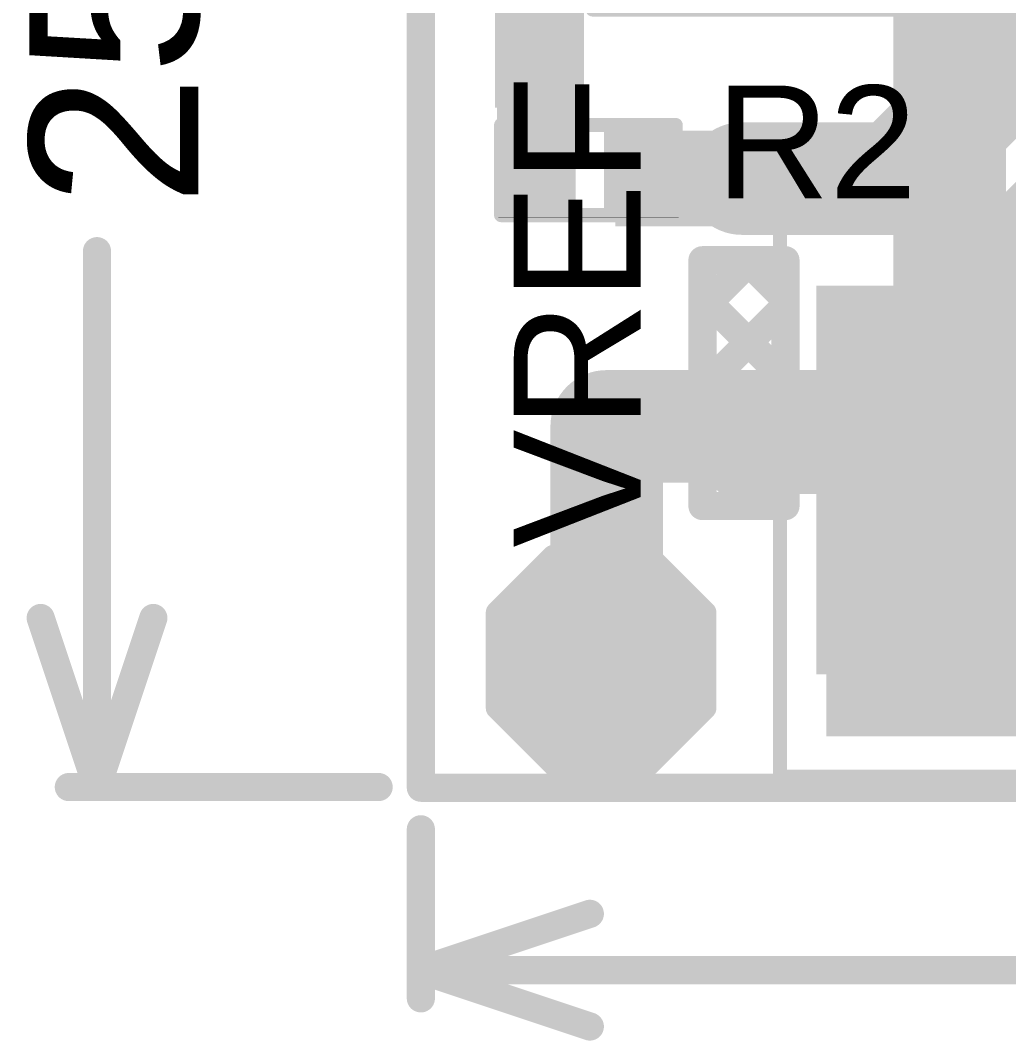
# Model space of a CAD drawing. Header units: millimetres. Extents: x -0.14 to 1.19, y -0.12 to 0.99.
# Drawn here: x -0.1422 to 0.2087, y -0.09 to 0.2721 of the extents above; entities that cross this region are included whole.
import ezdxf

# ---------------------------------------------------------------- set-up
doc = ezdxf.new("R2010")
doc.units = ezdxf.units.MM
doc.header["$MEASUREMENT"] = 0
for name, color, linetype in [('BottomLayer', 5, 'Continuous'), ('Mechanical1', 6, 'Continuous'), ('Mechanical2', 216, 'Continuous'), ('TopLayer', 1, 'Continuous'), ('TopOverlay', 2, 'Continuous'), ('TopPaste', 8, 'Continuous'), ('TopSolder', 216, 'Continuous'), ('ViaHoleLayer', 16, 'Continuous')]:
    doc.layers.add(name, color=color, linetype=linetype)
doc.styles.add('Arial', font='', dxfattribs={"height": 0.2})
doc.styles.get('Arial').set_extended_font_data('Arial')

# ---------------------------------------------------------------- blocks, each defined once
blk = doc.blocks.new('R__0402_3')
at = {"layer": 'TopLayer'}
for points in [[(-0.0275, -0.0125), (-0.0275, 0.0125), (-0.0095, 0.0125), (-0.0095, -0.0125)], [(0.0095, -0.0125), (0.0095, 0.0125), (0.0275, 0.0125), (0.0275, -0.0125)]]:
    blk.add_hatch(color=1, dxfattribs=at).paths.add_polyline_path(points)
at = {"layer": 'TopPaste'}
for points in [[(-0.0275, -0.0125), (-0.0275, 0.0125), (-0.0095, 0.0125), (-0.0095, -0.0125)], [(0.0095, -0.0125), (0.0095, 0.0125), (0.0275, 0.0125), (0.0275, -0.0125)]]:
    blk.add_hatch(color=8, dxfattribs=at).paths.add_polyline_path(points)
at = {"layer": 'TopSolder'}
for points in [[(-0.0315, -0.0165), (-0.0315, 0.0165), (-0.0055, 0.0165), (-0.0055, -0.0165)], [(0.0055, -0.0165), (0.0055, 0.0165), (0.0315, 0.0165), (0.0315, -0.0165)]]:
    blk.add_hatch(color=216, dxfattribs=at).paths.add_polyline_path(points)
at = {"layer": 'TopOverlay'}
for points, const_width in [([(-0.031, 0.016), (0.031, 0.016)], 0.005), ([(-0.031, -0.016), (-0.031, 0.016)], 0.005), ([(0.031, -0.016), (0.031, 0.016)], 0.005), ([(-0.031, -0.016), (0.031, -0.016)], 0.005), ([(-0.032, -0.017), (0.032, -0.017)], 0.000127)]:
    blk.add_lwpolyline(points, dxfattribs=dict(at, const_width=const_width))
for points, const_width in [([(-0.03225, 0.016, 1), (-0.02975, 0.016, 1)], 0.0025), ([(-0.03225, 0.016, 1), (-0.02975, 0.016, 1)], 0.0025), ([(0.02975, 0.016, 1), (0.03225, 0.016, 1)], 0.0025), ([(0.02975, 0.016, 1), (0.03225, 0.016, 1)], 0.0025), ([(-0.03225, -0.016, 1), (-0.02975, -0.016, 1)], 0.0025), ([(-0.03225, -0.016, 1), (-0.02975, -0.016, 1)], 0.0025), ([(0.02975, -0.016, 1), (0.03225, -0.016, 1)], 0.0025), ([(0.02975, -0.016, 1), (0.03225, -0.016, 1)], 0.0025), ([(-0.03203, -0.017, 1), (-0.03197, -0.017, 1)], 0.0000635), ([(0.03197, -0.017, 1), (0.03203, -0.017, 1)], 0.0000635)]:
    blk.add_lwpolyline(points, format="xyb", close=True, dxfattribs=dict(at, const_width=const_width))
blk = doc.blocks.new('TC_0522C_1_7_260G_5')
at = {"layer": 'TopLayer'}
for points in [[(-0.1378, 0.08465), (-0.09843, 0.08465), (-0.09843, 0.06102), (-0.1378, 0.06102)], [(0.09843, 0.08465), (0.1378, 0.08465), (0.1378, 0.06102), (0.09843, 0.06102)], [(-0.1378, -0.06102), (-0.09843, -0.06102), (-0.09843, -0.08465), (-0.1378, -0.08465)], [(0.09843, -0.06102), (0.1378, -0.06102), (0.1378, -0.08465), (0.09843, -0.08465)]]:
    blk.add_hatch(color=1, dxfattribs=at).paths.add_polyline_path(points)
at = {"layer": 'TopPaste'}
for points in [[(-0.1378, 0.08465), (-0.09843, 0.08465), (-0.09843, 0.06102), (-0.1378, 0.06102)], [(0.09843, 0.08465), (0.1378, 0.08465), (0.1378, 0.06102), (0.09843, 0.06102)], [(-0.1378, -0.06102), (-0.09843, -0.06102), (-0.09843, -0.08465), (-0.1378, -0.08465)], [(0.09843, -0.06102), (0.1378, -0.06102), (0.1378, -0.08465), (0.09843, -0.08465)]]:
    blk.add_hatch(color=8, dxfattribs=at).paths.add_polyline_path(points)
at = {"layer": 'TopSolder'}
for points in [[(-0.1418, 0.08865), (-0.09443, 0.08865), (-0.09443, 0.05702), (-0.1418, 0.05702)], [(0.09443, 0.08865), (0.1418, 0.08865), (0.1418, 0.05702), (0.09443, 0.05702)], [(-0.1418, -0.05702), (-0.09443, -0.05702), (-0.09443, -0.08865), (-0.1418, -0.08865)], [(0.09443, -0.05702), (0.1418, -0.05702), (0.1418, -0.08865), (0.09443, -0.08865)]]:
    blk.add_hatch(color=216, dxfattribs=at).paths.add_polyline_path(points)
at = {"layer": 'TopOverlay', "const_width": 0.005}
for points in [[(-0.074, 0.087), (-0.056, 0.105)], [(0.056, 0.105), (-0.056, 0.105)], [(0.074, 0.087), (0.056, 0.105)], [(0.107, -0.054), (0.107, 0.056)], [(-0.107, -0.054), (-0.107, 0.055)], [(-0.056, -0.105), (-0.074, -0.087)], [(0.056, -0.105), (0.074, -0.087)], [(0.056, -0.105), (-0.056, -0.105)]]:
    blk.add_lwpolyline(points, dxfattribs=at)
at = {"layer": 'TopOverlay'}
for points, const_width in [([(-0.05725, 0.105, 1), (-0.05475, 0.105, 1)], 0.0025), ([(-0.05725, 0.105, 1), (-0.05475, 0.105, 1)], 0.0025), ([(0.05475, 0.105, 1), (0.05725, 0.105, 1)], 0.0025), ([(0.05475, 0.105, 1), (0.05725, 0.105, 1)], 0.0025), ([(-0.12, 0.097, 1), (-0.13, 0.097, 1)], 0.005), ([(-0.13125, 0.097, 1), (-0.12875, 0.097, 1)], 0.0025), ([(-0.12125, 0.097, 1), (-0.11875, 0.097, 1)], 0.0025), ([(-0.07525, 0.087, 1), (-0.07275, 0.087, 1)], 0.0025), ([(0.07275, 0.087, 1), (0.07525, 0.087, 1)], 0.0025), ([(0.10575, 0.056, 1), (0.10825, 0.056, 1)], 0.0025), ([(-0.10825, 0.055, 1), (-0.10575, 0.055, 1)], 0.0025), ([(-0.10825, -0.054, 1), (-0.10575, -0.054, 1)], 0.0025), ([(0.10575, -0.054, 1), (0.10825, -0.054, 1)], 0.0025), ([(-0.07525, -0.087, 1), (-0.07275, -0.087, 1)], 0.0025), ([(0.07275, -0.087, 1), (0.07525, -0.087, 1)], 0.0025), ([(-0.05725, -0.105, 1), (-0.05475, -0.105, 1)], 0.0025), ([(-0.05725, -0.105, 1), (-0.05475, -0.105, 1)], 0.0025), ([(0.05475, -0.105, 1), (0.05725, -0.105, 1)], 0.0025), ([(0.05475, -0.105, 1), (0.05725, -0.105, 1)], 0.0025)]:
    blk.add_lwpolyline(points, format="xyb", close=True, dxfattribs=dict(at, const_width=const_width))
blk = doc.blocks.new('TEST_POINT_6')
at = {"layer": 'TopLayer'}
blk.add_hatch(color=1, dxfattribs=at).paths.add_polyline_path([(0.015, 0.03), (-0.015, 0.03), (-0.03, 0.015), (-0.03, -0.015), (-0.015, -0.03), (0.015, -0.03), (0.03, -0.015), (0.03, 0.015)])
at = {"layer": 'TopPaste'}
blk.add_hatch(color=8, dxfattribs=at).paths.add_polyline_path([(0.015, 0.03), (-0.015, 0.03), (-0.03, 0.015), (-0.03, -0.015), (-0.015, -0.03), (0.015, -0.03), (0.03, -0.015), (0.03, 0.015)])
at = {"layer": 'TopSolder'}
blk.add_hatch(color=216, dxfattribs=at).paths.add_polyline_path([(0.017, 0.034), (-0.017, 0.034), (-0.034, 0.017), (-0.034, -0.017), (-0.017, -0.034), (0.017, -0.034), (0.034, -0.017), (0.034, 0.017)])
at = {"layer": 'TopOverlay', "const_width": 0.00787}
for points in [[(-0.037, 0.017), (-0.017, 0.037)], [(-0.017, 0.037), (0.017, 0.037)], [(-0.017, 0.037), (0.017, 0.037)], [(0.017, 0.037), (0.037, 0.017)], [(-0.037, -0.017), (-0.037, 0.017)], [(0.037, -0.017), (0.037, 0.017)], [(-0.037, -0.017), (-0.017, -0.037)], [(0.017, -0.037), (0.037, -0.017)], [(-0.017, -0.037), (0.017, -0.037)], [(-0.017, -0.037), (0.017, -0.037)]]:
    blk.add_lwpolyline(points, dxfattribs=at)
at = {"layer": 'TopOverlay', "const_width": 0.00394}
for points in [[(-0.01897, 0.037, 1), (-0.01503, 0.037, 1)], [(-0.01897, 0.037, 1), (-0.01503, 0.037, 1)], [(-0.01897, 0.037, 1), (-0.01503, 0.037, 1)], [(0.01503, 0.037, 1), (0.01897, 0.037, 1)], [(0.01503, 0.037, 1), (0.01897, 0.037, 1)], [(0.01503, 0.037, 1), (0.01897, 0.037, 1)], [(-0.03897, 0.017, 1), (-0.03503, 0.017, 1)], [(-0.03897, 0.017, 1), (-0.03503, 0.017, 1)], [(0.03503, 0.017, 1), (0.03897, 0.017, 1)], [(0.03503, 0.017, 1), (0.03897, 0.017, 1)], [(-0.03897, -0.017, 1), (-0.03503, -0.017, 1)], [(-0.03897, -0.017, 1), (-0.03503, -0.017, 1)], [(0.03503, -0.017, 1), (0.03897, -0.017, 1)], [(0.03503, -0.017, 1), (0.03897, -0.017, 1)], [(-0.01897, -0.037, 1), (-0.01503, -0.037, 1)], [(-0.01897, -0.037, 1), (-0.01503, -0.037, 1)], [(-0.01897, -0.037, 1), (-0.01503, -0.037, 1)], [(0.01503, -0.037, 1), (0.01897, -0.037, 1)], [(0.01503, -0.037, 1), (0.01897, -0.037, 1)], [(0.01503, -0.037, 1), (0.01897, -0.037, 1)]]:
    blk.add_lwpolyline(points, format="xyb", close=True, dxfattribs=at)
blk = doc.blocks.new('AFC07_S32FCA_00_7')
at = {"layer": 'TopLayer'}
for points in [[(-0.31102, 0.06634), (-0.29921, 0.06634), (-0.29921, 0.01909), (-0.31102, 0.01909)], [(-0.29134, 0.06634), (-0.27953, 0.06634), (-0.27953, 0.01909), (-0.29134, 0.01909)], [(-0.27165, 0.06634), (-0.25984, 0.06634), (-0.25984, 0.01909), (-0.27165, 0.01909)], [(-0.25197, 0.06634), (-0.24016, 0.06634), (-0.24016, 0.01909), (-0.25197, 0.01909)], [(-0.23228, 0.06634), (-0.22047, 0.06634), (-0.22047, 0.01909), (-0.23228, 0.01909)], [(-0.2126, 0.06634), (-0.20079, 0.06634), (-0.20079, 0.01909), (-0.2126, 0.01909)], [(-0.19291, 0.06634), (-0.1811, 0.06634), (-0.1811, 0.01909), (-0.19291, 0.01909)], [(-0.17323, 0.06634), (-0.16142, 0.06634), (-0.16142, 0.01909), (-0.17323, 0.01909)], [(-0.15354, 0.06634), (-0.14173, 0.06634), (-0.14173, 0.01909), (-0.15354, 0.01909)], [(-0.13386, 0.06634), (-0.12205, 0.06634), (-0.12205, 0.01909), (-0.13386, 0.01909)], [(-0.11417, 0.06634), (-0.10236, 0.06634), (-0.10236, 0.01909), (-0.11417, 0.01909)], [(-0.09449, 0.06634), (-0.08268, 0.06634), (-0.08268, 0.01909), (-0.09449, 0.01909)], [(-0.0748, 0.06634), (-0.06299, 0.06634), (-0.06299, 0.01909), (-0.0748, 0.01909)], [(-0.05512, 0.06634), (-0.04331, 0.06634), (-0.04331, 0.01909), (-0.05512, 0.01909)], [(-0.03543, 0.06634), (-0.02362, 0.06634), (-0.02362, 0.01909), (-0.03543, 0.01909)], [(-0.01575, 0.06634), (-0.00394, 0.06634), (-0.00394, 0.01909), (-0.01575, 0.01909)], [(0.00394, 0.06634), (0.01575, 0.06634), (0.01575, 0.01909), (0.00394, 0.01909)], [(0.02362, 0.06634), (0.03543, 0.06634), (0.03543, 0.01909), (0.02362, 0.01909)], [(0.04331, 0.06634), (0.05512, 0.06634), (0.05512, 0.01909), (0.04331, 0.01909)], [(0.06299, 0.06634), (0.0748, 0.06634), (0.0748, 0.01909), (0.06299, 0.01909)], [(0.08268, 0.06634), (0.09449, 0.06634), (0.09449, 0.01909), (0.08268, 0.01909)], [(0.10236, 0.06634), (0.11417, 0.06634), (0.11417, 0.01909), (0.10236, 0.01909)], [(0.12205, 0.06634), (0.13386, 0.06634), (0.13386, 0.01909), (0.12205, 0.01909)], [(0.14173, 0.06634), (0.15354, 0.06634), (0.15354, 0.01909), (0.14173, 0.01909)], [(0.16142, 0.06634), (0.17323, 0.06634), (0.17323, 0.01909), (0.16142, 0.01909)], [(0.1811, 0.06634), (0.19291, 0.06634), (0.19291, 0.01909), (0.1811, 0.01909)], [(0.20079, 0.06634), (0.2126, 0.06634), (0.2126, 0.01909), (0.20079, 0.01909)], [(0.22047, 0.06634), (0.23228, 0.06634), (0.23228, 0.01909), (0.22047, 0.01909)], [(0.24016, 0.06634), (0.25197, 0.06634), (0.25197, 0.01909), (0.24016, 0.01909)], [(0.25984, 0.06634), (0.27165, 0.06634), (0.27165, 0.01909), (0.25984, 0.01909)], [(0.27953, 0.06634), (0.29134, 0.06634), (0.29134, 0.01909), (0.27953, 0.01909)], [(0.29921, 0.06634), (0.31102, 0.06634), (0.31102, 0.01909), (0.29921, 0.01909)], [(-0.3248, -0.10768), (-0.41142, -0.10768), (-0.41142, 0.02224), (-0.3248, 0.02224)], [(0.3248, 0.02224), (0.41142, 0.02224), (0.41142, -0.10768), (0.3248, -0.10768)]]:
    blk.add_hatch(color=1, dxfattribs=at).paths.add_polyline_path(points)
at = {"layer": 'TopPaste'}
for points in [[(-0.31102, 0.06634), (-0.29921, 0.06634), (-0.29921, 0.01909), (-0.31102, 0.01909)], [(-0.29134, 0.06634), (-0.27953, 0.06634), (-0.27953, 0.01909), (-0.29134, 0.01909)], [(-0.27165, 0.06634), (-0.25984, 0.06634), (-0.25984, 0.01909), (-0.27165, 0.01909)], [(-0.25197, 0.06634), (-0.24016, 0.06634), (-0.24016, 0.01909), (-0.25197, 0.01909)], [(-0.23228, 0.06634), (-0.22047, 0.06634), (-0.22047, 0.01909), (-0.23228, 0.01909)], [(-0.2126, 0.06634), (-0.20079, 0.06634), (-0.20079, 0.01909), (-0.2126, 0.01909)], [(-0.19291, 0.06634), (-0.1811, 0.06634), (-0.1811, 0.01909), (-0.19291, 0.01909)], [(-0.17323, 0.06634), (-0.16142, 0.06634), (-0.16142, 0.01909), (-0.17323, 0.01909)], [(-0.15354, 0.06634), (-0.14173, 0.06634), (-0.14173, 0.01909), (-0.15354, 0.01909)], [(-0.13386, 0.06634), (-0.12205, 0.06634), (-0.12205, 0.01909), (-0.13386, 0.01909)], [(-0.11417, 0.06634), (-0.10236, 0.06634), (-0.10236, 0.01909), (-0.11417, 0.01909)], [(-0.09449, 0.06634), (-0.08268, 0.06634), (-0.08268, 0.01909), (-0.09449, 0.01909)], [(-0.0748, 0.06634), (-0.06299, 0.06634), (-0.06299, 0.01909), (-0.0748, 0.01909)], [(-0.05512, 0.06634), (-0.04331, 0.06634), (-0.04331, 0.01909), (-0.05512, 0.01909)], [(-0.03543, 0.06634), (-0.02362, 0.06634), (-0.02362, 0.01909), (-0.03543, 0.01909)], [(-0.01575, 0.06634), (-0.00394, 0.06634), (-0.00394, 0.01909), (-0.01575, 0.01909)], [(0.00394, 0.06634), (0.01575, 0.06634), (0.01575, 0.01909), (0.00394, 0.01909)], [(0.02362, 0.06634), (0.03543, 0.06634), (0.03543, 0.01909), (0.02362, 0.01909)], [(0.04331, 0.06634), (0.05512, 0.06634), (0.05512, 0.01909), (0.04331, 0.01909)], [(0.06299, 0.06634), (0.0748, 0.06634), (0.0748, 0.01909), (0.06299, 0.01909)], [(0.08268, 0.06634), (0.09449, 0.06634), (0.09449, 0.01909), (0.08268, 0.01909)], [(0.10236, 0.06634), (0.11417, 0.06634), (0.11417, 0.01909), (0.10236, 0.01909)], [(0.12205, 0.06634), (0.13386, 0.06634), (0.13386, 0.01909), (0.12205, 0.01909)], [(0.14173, 0.06634), (0.15354, 0.06634), (0.15354, 0.01909), (0.14173, 0.01909)], [(0.16142, 0.06634), (0.17323, 0.06634), (0.17323, 0.01909), (0.16142, 0.01909)], [(0.1811, 0.06634), (0.19291, 0.06634), (0.19291, 0.01909), (0.1811, 0.01909)], [(0.20079, 0.06634), (0.2126, 0.06634), (0.2126, 0.01909), (0.20079, 0.01909)], [(0.22047, 0.06634), (0.23228, 0.06634), (0.23228, 0.01909), (0.22047, 0.01909)], [(0.24016, 0.06634), (0.25197, 0.06634), (0.25197, 0.01909), (0.24016, 0.01909)], [(0.25984, 0.06634), (0.27165, 0.06634), (0.27165, 0.01909), (0.25984, 0.01909)], [(0.27953, 0.06634), (0.29134, 0.06634), (0.29134, 0.01909), (0.27953, 0.01909)], [(0.29921, 0.06634), (0.31102, 0.06634), (0.31102, 0.01909), (0.29921, 0.01909)], [(-0.3248, -0.10768), (-0.41142, -0.10768), (-0.41142, 0.02224), (-0.3248, 0.02224)], [(0.3248, 0.02224), (0.41142, 0.02224), (0.41142, -0.10768), (0.3248, -0.10768)]]:
    blk.add_hatch(color=8, dxfattribs=at).paths.add_polyline_path(points)
at = {"layer": 'TopSolder'}
for points in [[(-0.31502, 0.07034), (-0.29521, 0.07034), (-0.29521, 0.01509), (-0.31502, 0.01509)], [(-0.29534, 0.07034), (-0.27553, 0.07034), (-0.27553, 0.01509), (-0.29534, 0.01509)], [(-0.27565, 0.07034), (-0.25584, 0.07034), (-0.25584, 0.01509), (-0.27565, 0.01509)], [(-0.25597, 0.07034), (-0.23616, 0.07034), (-0.23616, 0.01509), (-0.25597, 0.01509)], [(-0.23628, 0.07034), (-0.21647, 0.07034), (-0.21647, 0.01509), (-0.23628, 0.01509)], [(-0.2166, 0.07034), (-0.19679, 0.07034), (-0.19679, 0.01509), (-0.2166, 0.01509)], [(-0.19691, 0.07034), (-0.1771, 0.07034), (-0.1771, 0.01509), (-0.19691, 0.01509)], [(-0.17723, 0.07034), (-0.15742, 0.07034), (-0.15742, 0.01509), (-0.17723, 0.01509)], [(-0.15754, 0.07034), (-0.13773, 0.07034), (-0.13773, 0.01509), (-0.15754, 0.01509)], [(-0.13786, 0.07034), (-0.11805, 0.07034), (-0.11805, 0.01509), (-0.13786, 0.01509)], [(-0.11817, 0.07034), (-0.09836, 0.07034), (-0.09836, 0.01509), (-0.11817, 0.01509)], [(-0.09849, 0.07034), (-0.07868, 0.07034), (-0.07868, 0.01509), (-0.09849, 0.01509)], [(-0.0788, 0.07034), (-0.05899, 0.07034), (-0.05899, 0.01509), (-0.0788, 0.01509)], [(-0.05912, 0.07034), (-0.03931, 0.07034), (-0.03931, 0.01509), (-0.05912, 0.01509)], [(-0.03943, 0.07034), (-0.01962, 0.07034), (-0.01962, 0.01509), (-0.03943, 0.01509)], [(-0.01975, 0.07034), (0.00006, 0.07034), (0.00006, 0.01509), (-0.01975, 0.01509)], [(-0.00006, 0.07034), (0.01975, 0.07034), (0.01975, 0.01509), (-0.00006, 0.01509)], [(0.01962, 0.07034), (0.03943, 0.07034), (0.03943, 0.01509), (0.01962, 0.01509)], [(0.03931, 0.07034), (0.05912, 0.07034), (0.05912, 0.01509), (0.03931, 0.01509)], [(0.05899, 0.07034), (0.0788, 0.07034), (0.0788, 0.01509), (0.05899, 0.01509)], [(0.07868, 0.07034), (0.09849, 0.07034), (0.09849, 0.01509), (0.07868, 0.01509)], [(0.09836, 0.07034), (0.11817, 0.07034), (0.11817, 0.01509), (0.09836, 0.01509)], [(0.11805, 0.07034), (0.13786, 0.07034), (0.13786, 0.01509), (0.11805, 0.01509)], [(0.13773, 0.07034), (0.15754, 0.07034), (0.15754, 0.01509), (0.13773, 0.01509)], [(0.15742, 0.07034), (0.17723, 0.07034), (0.17723, 0.01509), (0.15742, 0.01509)], [(0.1771, 0.07034), (0.19691, 0.07034), (0.19691, 0.01509), (0.1771, 0.01509)], [(0.19679, 0.07034), (0.2166, 0.07034), (0.2166, 0.01509), (0.19679, 0.01509)], [(0.21647, 0.07034), (0.23628, 0.07034), (0.23628, 0.01509), (0.21647, 0.01509)], [(0.23616, 0.07034), (0.25597, 0.07034), (0.25597, 0.01509), (0.23616, 0.01509)], [(0.25584, 0.07034), (0.27565, 0.07034), (0.27565, 0.01509), (0.25584, 0.01509)], [(0.27553, 0.07034), (0.29534, 0.07034), (0.29534, 0.01509), (0.27553, 0.01509)], [(0.29521, 0.07034), (0.31502, 0.07034), (0.31502, 0.01509), (0.29521, 0.01509)], [(-0.3208, -0.11168), (-0.41542, -0.11168), (-0.41542, 0.02624), (-0.3208, 0.02624)], [(0.3208, 0.02624), (0.41542, 0.02624), (0.41542, -0.11168), (0.3208, -0.11168)]]:
    blk.add_hatch(color=216, dxfattribs=at).paths.add_polyline_path(points)
at = {"layer": 'TopOverlay'}
for points, const_width in [([(-0.318, 0.056, 1), (-0.324, 0.056, 1)], 0.005), ([(-0.32525, 0.056, 1), (-0.32275, 0.056, 1)], 0.0025), ([(-0.31925, 0.056, 1), (-0.31675, 0.056, 1)], 0.0025), ([(-0.42957, 0.04692, 1), (-0.42707, 0.04692, 1)], 0.0025), ([(-0.42957, 0.04692, 1), (-0.42707, 0.04692, 1)], 0.0025), ([(-0.32657, 0.04692, 1), (-0.32407, 0.04692, 1)], 0.0025), ([(0.32407, 0.04692, 1), (0.32657, 0.04692, 1)], 0.0025), ([(0.42707, 0.04692, 1), (0.42957, 0.04692, 1)], 0.0025), ([(0.42707, 0.04692, 1), (0.42957, 0.04692, 1)], 0.0025), ([(-0.42957, -0.148, 1), (-0.42707, -0.148, 1)], 0.0025), ([(-0.42925, -0.14808, 1), (-0.42675, -0.14808, 1)], 0.0025), ([(0.42707, -0.14808, 1), (0.42957, -0.14808, 1)], 0.0025), ([(0.42707, -0.14808, 1), (0.42957, -0.14808, 1)], 0.0025)]:
    blk.add_lwpolyline(points, format="xyb", close=True, dxfattribs=dict(at, const_width=const_width))
at = {"layer": 'TopOverlay', "const_width": 0.005}
for points in [[(-0.42832, 0.04692), (-0.32532, 0.04692)], [(-0.42832, -0.148), (-0.42832, 0.04692)], [(0.32532, 0.04692), (0.42832, 0.04692)], [(0.42832, -0.14808), (0.42832, 0.04692)], [(-0.428, -0.14808), (0.42832, -0.14808)]]:
    blk.add_lwpolyline(points, dxfattribs=at)

msp = doc.modelspace()

# ---------------------------------------------------------------- hatches: boundary and pattern name
at = {"layer": 'BottomLayer'}
h = msp.add_hatch(color=5, dxfattribs=at)
edge = h.paths.add_edge_path()
edge.add_arc((0.114, 0.216), 0.01181, 0, 360)
h = msp.add_hatch(color=5, dxfattribs=at)
edge = h.paths.add_edge_path()
edge.add_arc((0.066, 0.128), 0.01181, 0, 360)
at = {"layer": 'TopLayer'}
for points in [[(0.027, 0.203), (0.055, 0.203), (0.055, 0.286), (0.027, 0.286)], [(0.069, 0.199), (0.131, 0.199), (0.131, 0.233), (0.069, 0.233)], [(0.144, 0.018), (0.967, 0.018), (0.967, 0.077), (0.144, 0.077)]]:
    msp.add_hatch(color=1, dxfattribs=at).paths.add_polyline_path(points)
h = msp.add_hatch(color=1, dxfattribs=at)
edge = h.paths.add_edge_path()
edge.add_arc((0.114, 0.216), 0.01181, 0, 360)
h = msp.add_hatch(color=1, dxfattribs=at)
edge = h.paths.add_edge_path()
edge.add_arc((0.066, 0.128), 0.01181, 0, 360)
at = {"layer": 'ViaHoleLayer'}
h = msp.add_hatch(color=16, dxfattribs=at)
edge = h.paths.add_edge_path()
edge.add_arc((0.114, 0.216), 0.00591, 0, 360)
h = msp.add_hatch(color=16, dxfattribs=at)
edge = h.paths.add_edge_path()
edge.add_arc((0.066, 0.128), 0.00591, 0, 360)

# ---------------------------------------------------------------- linework, layer by layer
at = {"layer": 'BottomLayer'}
for points, const_width in [([(0.169, 0.216), (0.251, 0.298)], 0.04), ([(0.15281, 0.128), (0.271, 0.24619)], 0.04), ([(0.114, 0.216), (0.169, 0.216)], 0.04), ([(0.17141, 0.09975), (0.28585, 0.21419)], 0.01), ([(0.17547, 0.1054), (0.28425, 0.21419)], 0.01), ([(0.1997, 0.09975), (0.31414, 0.21419)], 0.01), ([(0.066, 0.128), (0.15281, 0.128)], 0.04), ([(0.20043, 0.13036), (0.23105, 0.09975)], 0.01), ([(0.18629, 0.11622), (0.20276, 0.09975)], 0.01), ([(0.1719, 0.10232), (0.17448, 0.09975)], 0.01), ([(0.16784, 0.09975), (0.313, 0.09975)], 0.01)]:
    msp.add_lwpolyline(points, dxfattribs=dict(at, const_width=const_width))
for points, const_width in [([(0.104, 0.216, 1), (0.124, 0.216, 1)], 0.02), ([(0.159, 0.216, 1), (0.179, 0.216, 1)], 0.02), ([(0.159, 0.216, 1), (0.179, 0.216, 1)], 0.02), ([(0.056, 0.128, 1), (0.076, 0.128, 1)], 0.02), ([(0.14281, 0.128, 1), (0.16281, 0.128, 1)], 0.02), ([(0.14281, 0.128, 1), (0.16281, 0.128, 1)], 0.02), ([(0.19793, 0.13036, 1), (0.20293, 0.13036, 1)], 0.005), ([(0.18379, 0.11622, 1), (0.18879, 0.11622, 1)], 0.005), ([(0.17294, 0.10537, 1), (0.17794, 0.10537, 1)], 0.005), ([(0.17297, 0.1054, 1), (0.17797, 0.1054, 1)], 0.005), ([(0.17297, 0.1054, 1), (0.17797, 0.1054, 1)], 0.005), ([(0.1694, 0.10232, 1), (0.1744, 0.10232, 1)], 0.005), ([(0.16534, 0.09975, 1), (0.17034, 0.09975, 1)], 0.005), ([(0.16534, 0.09975, 1), (0.17034, 0.09975, 1)], 0.005), ([(0.16534, 0.09975, 1), (0.17034, 0.09975, 1)], 0.005), ([(0.16891, 0.09975, 1), (0.17391, 0.09975, 1)], 0.005), ([(0.17198, 0.09975, 1), (0.17698, 0.09975, 1)], 0.005), ([(0.1972, 0.09975, 1), (0.2022, 0.09975, 1)], 0.005), ([(0.20026, 0.09975, 1), (0.20526, 0.09975, 1)], 0.005)]:
    msp.add_lwpolyline(points, format="xyb", close=True, dxfattribs=dict(at, const_width=const_width))
at = {"layer": 'BottomLayer', "const_width": 0.01}
for points in [[(0.17547, 0.1054, -0.074582), (0.16784, 0.09975)], [(0.17544, 0.10537, -0.074274), (0.16784, 0.09975)]]:
    msp.add_lwpolyline(points, format="xyb", dxfattribs=at)
at = {"layer": 'Mechanical1', "const_width": 0.01}
for points in [[(-0.115, 0), (-0.115, 0.19021)], [(-0.135, 0.06), (-0.115, 0)], [(-0.115, 0), (-0.095, 0.06)], [(-0.125, 0), (-0.015, 0)], [(0, -0.075), (0, -0.015)], [(0, -0.065), (0.06, -0.045)], [(0, -0.065), (0.06, -0.085)], [(0, -0.065), (0.28864, -0.065)]]:
    msp.add_lwpolyline(points, dxfattribs=at)
at = {"layer": 'Mechanical1', "const_width": 0.005}
for points in [[(-0.1175, 0.19021, 1), (-0.1125, 0.19021, 1)], [(-0.1375, 0.06, 1), (-0.1325, 0.06, 1)], [(-0.0975, 0.06, 1), (-0.0925, 0.06, 1)], [(-0.1275, 0, 1), (-0.1225, 0, 1)], [(-0.1175, 0, 1), (-0.1125, 0, 1)], [(-0.1175, 0, 1), (-0.1125, 0, 1)], [(-0.1175, 0, 1), (-0.1125, 0, 1)], [(-0.0175, 0, 1), (-0.0125, 0, 1)], [(-0.0025, -0.015, 1), (0.0025, -0.015, 1)], [(0.0575, -0.045, 1), (0.0625, -0.045, 1)], [(-0.0025, -0.065, 1), (0.0025, -0.065, 1)], [(-0.0025, -0.065, 1), (0.0025, -0.065, 1)], [(-0.0025, -0.065, 1), (0.0025, -0.065, 1)], [(-0.0025, -0.075, 1), (0.0025, -0.075, 1)], [(0.0575, -0.085, 1), (0.0625, -0.085, 1)]]:
    msp.add_lwpolyline(points, format="xyb", close=True, dxfattribs=at)
at = {"layer": 'Mechanical2', "const_width": 0.01}
for points in [[(0, 0), (0, 0.98425)], [(0, -0.00025), (1.1811, -0.00025)]]:
    msp.add_lwpolyline(points, dxfattribs=at)
at = {"layer": 'Mechanical2', "const_width": 0.005}
for points in [[(-0.0025, 0, 1), (0.0025, 0, 1)], [(-0.0025, -0.00025, 1), (0.0025, -0.00025, 1)]]:
    msp.add_lwpolyline(points, format="xyb", close=True, dxfattribs=at)
at = {"layer": 'TopLayer'}
for points, const_width in [([(0.18783, 0.26489), (0.18783, 0.35917)], 0.04), ([(0.04217, 0.26489), (0.04217, 0.32117)], 0.01), ([(0.18783, 0.098), (0.18783, 0.26489)], 0.04), ([(0.1, 0.16976), (0.11724, 0.187)], 0.01), ([(0.1, 0.187), (0.12947, 0.187)], 0.01), ([(0.1, 0.09975), (0.1, 0.187)], 0.01), ([(0.11551, 0.187), (0.12947, 0.17304)], 0.01), ([(0.12947, 0.09975), (0.12947, 0.187)], 0.01), ([(0.1, 0.17423), (0.12947, 0.14475)], 0.01), ([(0.1, 0.14147), (0.12947, 0.17094)], 0.01), ([(0.1, 0.14594), (0.12947, 0.11647)], 0.01), ([(0.066, 0.038), (0.066, 0.128)], 0.04), ([(0.1, 0.11319), (0.12947, 0.14266)], 0.01), ([(0.1, 0.11766), (0.11791, 0.09975)], 0.01), ([(0.11484, 0.09975), (0.12947, 0.11438)], 0.01), ([(0.11484, 0.09975), (0.12947, 0.11438)], 0.01), ([(0.13447, 0.109), (0.18778, 0.109)], 0.01), ([(0.18778, 0.109), (0.24109, 0.109)], 0.01), ([(0.1, 0.09975), (0.12947, 0.09975)], 0.01)]:
    msp.add_lwpolyline(points, dxfattribs=dict(at, const_width=const_width))
for points, const_width in [([(0.17783, 0.26489, 1), (0.19783, 0.26489, 1)], 0.02), ([(0.17783, 0.26489, 1), (0.19783, 0.26489, 1)], 0.02), ([(0.03967, 0.26489, 1), (0.04467, 0.26489, 1)], 0.005), ([(0.0975, 0.187, 1), (0.1025, 0.187, 1)], 0.005), ([(0.0975, 0.187, 1), (0.1025, 0.187, 1)], 0.005), ([(0.11301, 0.187, 1), (0.11801, 0.187, 1)], 0.005), ([(0.11474, 0.187, 1), (0.11974, 0.187, 1)], 0.005), ([(0.12697, 0.187, 1), (0.13197, 0.187, 1)], 0.005), ([(0.12697, 0.187, 1), (0.13197, 0.187, 1)], 0.005), ([(0.0975, 0.17423, 1), (0.1025, 0.17423, 1)], 0.005), ([(0.12697, 0.17304, 1), (0.13197, 0.17304, 1)], 0.005), ([(0.0975, 0.16976, 1), (0.1025, 0.16976, 1)], 0.005), ([(0.12697, 0.17094, 1), (0.13197, 0.17094, 1)], 0.005), ([(0.0975, 0.14594, 1), (0.1025, 0.14594, 1)], 0.005), ([(0.12697, 0.14475, 1), (0.13197, 0.14475, 1)], 0.005), ([(0.056, 0.128, 1), (0.076, 0.128, 1)], 0.02), ([(0.0975, 0.14147, 1), (0.1025, 0.14147, 1)], 0.005), ([(0.12697, 0.14266, 1), (0.13197, 0.14266, 1)], 0.005), ([(0.0975, 0.11766, 1), (0.1025, 0.11766, 1)], 0.005), ([(0.12697, 0.11647, 1), (0.13197, 0.11647, 1)], 0.005), ([(0.0975, 0.11319, 1), (0.1025, 0.11319, 1)], 0.005), ([(0.12697, 0.11438, 1), (0.13197, 0.11438, 1)], 0.005), ([(0.12697, 0.11438, 1), (0.13197, 0.11438, 1)], 0.005), ([(0.17783, 0.098, 1), (0.19783, 0.098, 1)], 0.02), ([(0.13197, 0.109, 1), (0.13697, 0.109, 1)], 0.005), ([(0.18528, 0.109, 1), (0.19028, 0.109, 1)], 0.005), ([(0.18528, 0.109, 1), (0.19028, 0.109, 1)], 0.005), ([(0.0975, 0.09975, 1), (0.1025, 0.09975, 1)], 0.005), ([(0.0975, 0.09975, 1), (0.1025, 0.09975, 1)], 0.005), ([(0.11234, 0.09975, 1), (0.11734, 0.09975, 1)], 0.005), ([(0.11234, 0.09975, 1), (0.11734, 0.09975, 1)], 0.005), ([(0.11541, 0.09975, 1), (0.12041, 0.09975, 1)], 0.005), ([(0.12697, 0.09975, 1), (0.13197, 0.09975, 1)], 0.005), ([(0.12697, 0.09975, 1), (0.13197, 0.09975, 1)], 0.005), ([(0.056, 0.038, 1), (0.076, 0.038, 1)], 0.02)]:
    msp.add_lwpolyline(points, format="xyb", close=True, dxfattribs=dict(at, const_width=const_width))

# ---------------------------------------------------------------- block references
at = {"rotation": 270}
msp.add_blockref('TC_0522C_1_7_260G_5', (0.115, 0.383), dxfattribs=at)
for name, p in [('R__0402_3', (0.0595, 0.219)), ('AFC07_S32FCA_00_7', (0.55589, 0.15172)), ('TEST_POINT_6', (0.064, 0.045))]:
    msp.add_blockref(name, p)

# ---------------------------------------------------------------- texts
at = {"layer": 'Mechanical1', "style": 'Arial'}
msp.add_text('25.00 (mm)', height=0.06, rotation=90, dxfattribs=at).set_placement((-0.07901, 0.20621))
at = {"layer": 'TopOverlay', "style": 'Arial'}
msp.add_text('VREF', height=0.045, rotation=90, dxfattribs=at).set_placement((0.078, 0.085))
msp.add_text('R2', height=0.04, dxfattribs=at).set_placement((0.10468, 0.20901))

doc.saveas('drawing.dxf')
